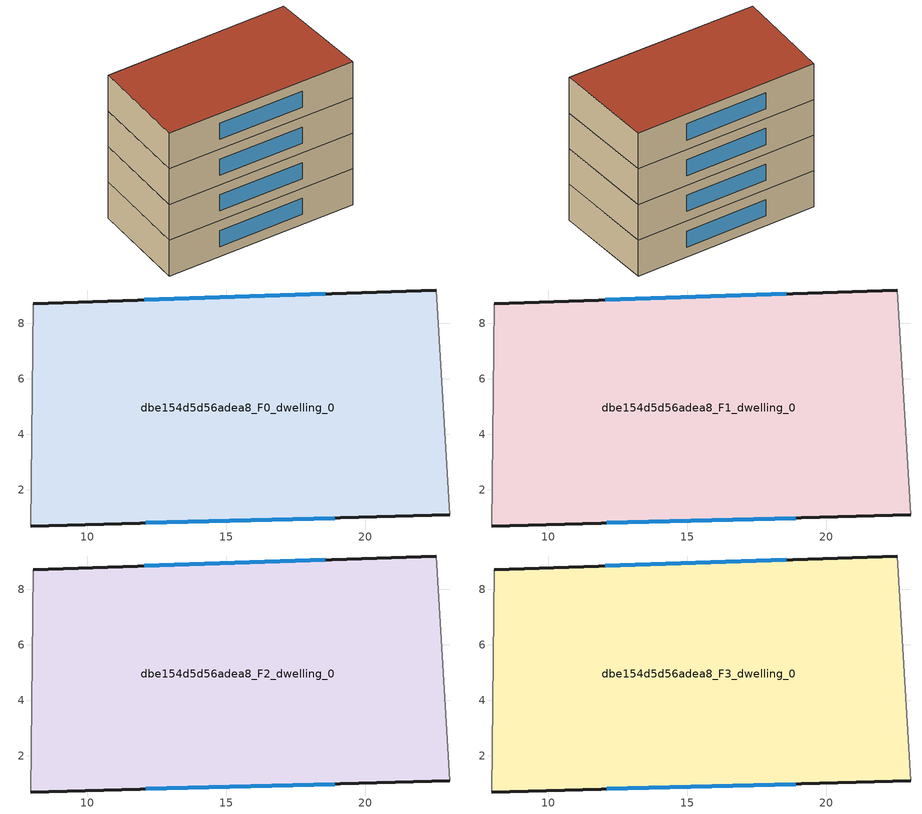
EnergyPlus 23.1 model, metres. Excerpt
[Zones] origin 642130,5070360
dbe154d5d56adea8_F0_dwelling_0
 floor ground (EU_floor_Construction): 22.56,9.2 23.06,1.1 7.95,0.7 8.05,8.71 z0
 wall outside (EU_wall_Construction): 22.56,9.2 8.05,8.71 / 7.95,0.7 23.06,1.1 z0:3
 wall adiabatic (EU_wall_Construction): 23.06,1.1 22.56,9.2 / 8.05,8.71 7.95,0.7 z0:3
 window (EU_Window_Construction): 18.57,9.07 12.04,8.84 / 12.11,0.81 18.9,0.99 z0.83:2.17
dbe154d5d56adea8_F1_dwelling_0
 floor to dbe154d5d56adea8_F0_dwelling_0 (EU_floor_Construction): 22.56,9.2 23.06,1.1 7.95,0.7 8.05,8.71 z3
 wall outside (EU_wall_Construction): 22.56,9.2 8.05,8.71 / 7.95,0.7 23.06,1.1 z3:6
 wall adiabatic (EU_wall_Construction): 23.06,1.1 22.56,9.2 / 8.05,8.71 7.95,0.7 z3:6
 window (EU_Window_Construction): 18.57,9.07 12.04,8.84 / 12.11,0.81 18.9,0.99 z3.83:5.17
dbe154d5d56adea8_F2_dwelling_0
 floor to dbe154d5d56adea8_F1_dwelling_0 (EU_floor_Construction): 22.56,9.2 23.06,1.1 7.95,0.7 8.05,8.71 z6
 wall outside (EU_wall_Construction): 22.56,9.2 8.05,8.71 / 7.95,0.7 23.06,1.1 z6:9
 wall adiabatic (EU_wall_Construction): 23.06,1.1 22.56,9.2 / 8.05,8.71 7.95,0.7 z6:9
 window (EU_Window_Construction): 18.57,9.07 12.04,8.84 / 12.11,0.81 18.9,0.99 z6.83:8.17
dbe154d5d56adea8_F3_dwelling_0
 floor to dbe154d5d56adea8_F2_dwelling_0 (EU_floor_Construction): 22.56,9.2 23.06,1.1 7.95,0.7 8.05,8.71 z9
 wall outside (EU_wall_Construction): 22.56,9.2 8.05,8.71 / 7.95,0.7 23.06,1.1 z9:12
 wall adiabatic (EU_wall_Construction): 23.06,1.1 22.56,9.2 / 8.05,8.71 7.95,0.7 z9:12
 window (EU_Window_Construction): 18.57,9.07 12.04,8.84 / 12.11,0.81 18.9,0.99 z9.83:11.17
 roof outside (EU_roof_Construction): 23.06,1.1 22.56,9.2 8.05,8.71 7.95,0.7 z12
[Building]
EU S2 Campaign: North Axis=0; Terrain=City; Solar Distribution=FullExterior
[Site:Location]
Lyon-Bron: Latitude=45.75; Longitude=5; Time Zone=1; Elevation=198
[SizingPeriod:WeatherFileDays]
AnnualSizingPeriod: Begin Month=1; Begin Day of Month=1; End Month=12; End Day of Month=31; Day of Week for Start Day=Monday; Use Weather File Daylight Saving Period=No; Use Weather File Rain and Snow Indicators=No
[MATERIAL]
EU_InternalMass_Material: Roughness=MediumRough; Thickness=0.1; Conductivity=1; Density=1800; Specific Heat=900; Thermal Absorptance=0.9; Solar Absorptance=0.7; Visible Absorptance=0.7
[MATERIAL:NOMASS] Roughness=MediumRough; Thermal Absorptance=0.9; Solar Absorptance=0.7; Visible Absorptance=0.7
Name | Thermal Resistance
EU_wall_NoMass | 0.87146
EU_roof_NoMass | 0.842276
EU_floor_NoMass | 0.496999
[WINDOWMATERIAL:SIMPLEGLAZINGSYSTEM]
EU_Window_SimpleGlazing: UFactor=2.2525; Solar Heat Gain Coefficient=0.76; Visible Transmittance=0.76
[CONSTRUCTION]
EU_wall_Construction: EU_wall_NoMass
EU_roof_Construction: EU_roof_NoMass
EU_floor_Construction: EU_floor_NoMass
EU_InternalMass_Construction: EU_InternalMass_Material
EU_Window_Construction: EU_Window_SimpleGlazing
[ZONE] Type=1; Multiplier=1; Ceiling Height=autocalculate; Floor Area=autocalculate; Part of Total Floor Area=Yes
Name | Volume
dbe154d5d56adea8_F0_dwelling_0; dbe154d5d56adea8_F1_dwelling_0; dbe154d5d56adea8_F2_dwelling_0 | 358.217
dbe154d5d56adea8_F3_dwelling_0 | 1432.87
[INTERNALMASS] Construction=EU_InternalMass_Construction; Surface Area=119.406
Name | Zone or ZoneList
dbe154d5d56adea8_F0_dwelling_0_EU_InternalMass | dbe154d5d56adea8_F0_dwelling_0
dbe154d5d56adea8_F1_dwelling_0_EU_InternalMass | dbe154d5d56adea8_F1_dwelling_0
dbe154d5d56adea8_F2_dwelling_0_EU_InternalMass | dbe154d5d56adea8_F2_dwelling_0
dbe154d5d56adea8_F3_dwelling_0_EU_InternalMass | dbe154d5d56adea8_F3_dwelling_0
[OTHEREQUIPMENT] Fuel Type=Electricity; Design Level Calculation Method=Watts/Area; Power per Zone Floor Area=1; Fraction Latent=0; Fraction Radiant=0; Fraction Lost=0; Carbon Dioxide Generation Rate=0; EndUse Subcategory=EU_Step8_InternalGains
Name | Zone or ZoneList or Space or SpaceList | Schedule
EU_Step8_InternalGain_dbe154d5d56adea8_F0_dwelling_0_f000 | dbe154d5d56adea8_F0_dwelling_0 | EU_Step8_GainSchedule_dbe154d5d56adea8_F0_dwelling_0_f000
EU_Step8_InternalGain_dbe154d5d56adea8_F1_dwelling_0_f000 | dbe154d5d56adea8_F1_dwelling_0 | EU_Step8_GainSchedule_dbe154d5d56adea8_F1_dwelling_0_f000
EU_Step8_InternalGain_dbe154d5d56adea8_F2_dwelling_0_f000 | dbe154d5d56adea8_F2_dwelling_0 | EU_Step8_GainSchedule_dbe154d5d56adea8_F2_dwelling_0_f000
EU_Step8_InternalGain_dbe154d5d56adea8_F3_dwelling_0_f000 | dbe154d5d56adea8_F3_dwelling_0 | EU_Step8_GainSchedule_dbe154d5d56adea8_F3_dwelling_0_f000
[ZONEVENTILATION:DESIGNFLOWRATE] Schedule=EU_AlwaysOn; Design Flow Rate Calculation Method=AirChanges/Hour; Air Changes per Hour=0.425; Ventilation Type=Natural; Fan Pressure Rise=0; Fan Total Efficiency=1; Constant Term Coefficient=1; Temperature Term Coefficient=0; Velocity Term Coefficient=0; Velocity Squared Term Coefficient=0; Minimum Indoor Temperature=-100; Maximum Indoor Temperature=100; Delta Temperature=-100; Minimum Outdoor Temperature=-100; Maximum Outdoor Temperature=100; Maximum Wind Speed=40
Name | Zone or ZoneList or Space or SpaceList
EU_ConstantAir_dbe154d5d56adea8_F0_dwelling_0 | dbe154d5d56adea8_F0_dwelling_0
EU_ConstantAir_dbe154d5d56adea8_F1_dwelling_0 | dbe154d5d56adea8_F1_dwelling_0
EU_ConstantAir_dbe154d5d56adea8_F2_dwelling_0 | dbe154d5d56adea8_F2_dwelling_0
EU_ConstantAir_dbe154d5d56adea8_F3_dwelling_0 | dbe154d5d56adea8_F3_dwelling_0
[HVACTEMPLATE:THERMOSTAT] Constant Heating Setpoint=20; Constant Cooling Setpoint=50
EU_HeatOnly_dbe154d5d56adea8_F0_dwelling_0; EU_HeatOnly_dbe154d5d56adea8_F1_dwelling_0; EU_HeatOnly_dbe154d5d56adea8_F2_dwelling_0; EU_HeatOnly_dbe154d5d56adea8_F3_dwelling_0
[HVACTEMPLATE:ZONE:IDEALLOADSAIRSYSTEM] System Availability Schedule=EU_AlwaysOn; Maximum Heating Supply Air Temperature=50; Minimum Cooling Supply Air Temperature=13; Maximum Heating Supply Air Humidity Ratio=0.0156; Minimum Cooling Supply Air Humidity Ratio=0.0077; Heating Limit=NoLimit; Cooling Limit=NoLimit; Heating Availability Schedule=EU_AlwaysOn; Cooling Availability Schedule=EU_CoolingOff; Dehumidification Control Type=ConstantSensibleHeatRatio; Cooling Sensible Heat Ratio=0.7; Dehumidification Setpoint=60; Humidification Control Type=None; Humidification Setpoint=30; Outdoor Air Method=None; Outdoor Air Flow Rate per Person=0.00944; Outdoor Air Flow Rate per Zone Floor Area=0; Outdoor Air Flow Rate per Zone=0; Demand Controlled Ventilation Type=None; Outdoor Air Economizer Type=NoEconomizer; Heat Recovery Type=None; Sensible Heat Recovery Effectiveness=0.7; Latent Heat Recovery Effectiveness=0.65
Name | Template Thermostat
dbe154d5d56adea8_F0_dwelling_0 | EU_HeatOnly_dbe154d5d56adea8_F0_dwelling_0
dbe154d5d56adea8_F1_dwelling_0 | EU_HeatOnly_dbe154d5d56adea8_F1_dwelling_0
dbe154d5d56adea8_F2_dwelling_0 | EU_HeatOnly_dbe154d5d56adea8_F2_dwelling_0
dbe154d5d56adea8_F3_dwelling_0 | EU_HeatOnly_dbe154d5d56adea8_F3_dwelling_0
[SIZING:ZONE] Zone Cooling Design Supply Air Temperature Input Method=SupplyAirTemperature; Zone Cooling Design Supply Air Temperature=13; Zone Heating Design Supply Air Temperature Input Method=SupplyAirTemperature; Zone Heating Design Supply Air Temperature=50; Zone Cooling Design Supply Air Humidity Ratio=0.008; Zone Heating Design Supply Air Humidity Ratio=0.008; Cooling Design Air Flow Method=DesignDay; Cooling Design Air Flow Rate=0; Cooling Minimum Air Flow per Zone Floor Area=0.000762; Cooling Minimum Air Flow=0; Cooling Minimum Air Flow Fraction=0.2; Heating Design Air Flow Method=DesignDay; Heating Design Air Flow Rate=0; Heating Maximum Air Flow per Zone Floor Area=0.002032; Heating Maximum Air Flow=0.141576; Heating Maximum Air Flow Fraction=0.3; Account for Dedicated Outdoor Air System=No; Dedicated Outdoor Air System Control Strategy=NeutralSupplyAir; Dedicated Outdoor Air Low Setpoint Temperature for Design=autosize; Dedicated Outdoor Air High Setpoint Temperature for Design=autosize; Zone Load Sizing Method=Sensible Load Only No Latent Load; Zone Latent Cooling Design Supply Air Humidity Ratio Input Method=HumidityRatioDifference; Zone Cooling Design Supply Air Humidity Ratio Difference=0.005; Zone Latent Heating Design Supply Air Humidity Ratio Input Method=HumidityRatioDifference; Zone Humidification Design Supply Air Humidity Ratio Difference=0.005
dbe154d5d56adea8_F0_dwelling_0; dbe154d5d56adea8_F1_dwelling_0; dbe154d5d56adea8_F2_dwelling_0; dbe154d5d56adea8_F3_dwelling_0
[SCHEDULE:CONSTANT]
Name | Hourly Value
EU_AlwaysOn | 1
EU_CoolingOff | 0
[SCHEDULE:FILE] Column Number=1; Rows to Skip at Top=0; Number of Hours of Data=8760; Column Separator=Comma; Interpolate to Timestep=No; Minutes per Item=60; Adjust Schedule for Daylight Savings=Yes
Name | File
EU_Step8_GainSchedule_dbe154d5d56adea8_F0_dwelling_0_f000 | ../../schedules/dbe154d5d56adea8/dbe154d5d56adea8_F0_dwelling_0_f000_gain.csv
EU_Step8_GainSchedule_dbe154d5d56adea8_F1_dwelling_0_f000 | ../../schedules/dbe154d5d56adea8/dbe154d5d56adea8_F1_dwelling_0_f000_gain.csv
EU_Step8_GainSchedule_dbe154d5d56adea8_F2_dwelling_0_f000 | ../../schedules/dbe154d5d56adea8/dbe154d5d56adea8_F2_dwelling_0_f000_gain.csv
EU_Step8_GainSchedule_dbe154d5d56adea8_F3_dwelling_0_f000 | ../../schedules/dbe154d5d56adea8/dbe154d5d56adea8_F3_dwelling_0_f000_gain.csv
